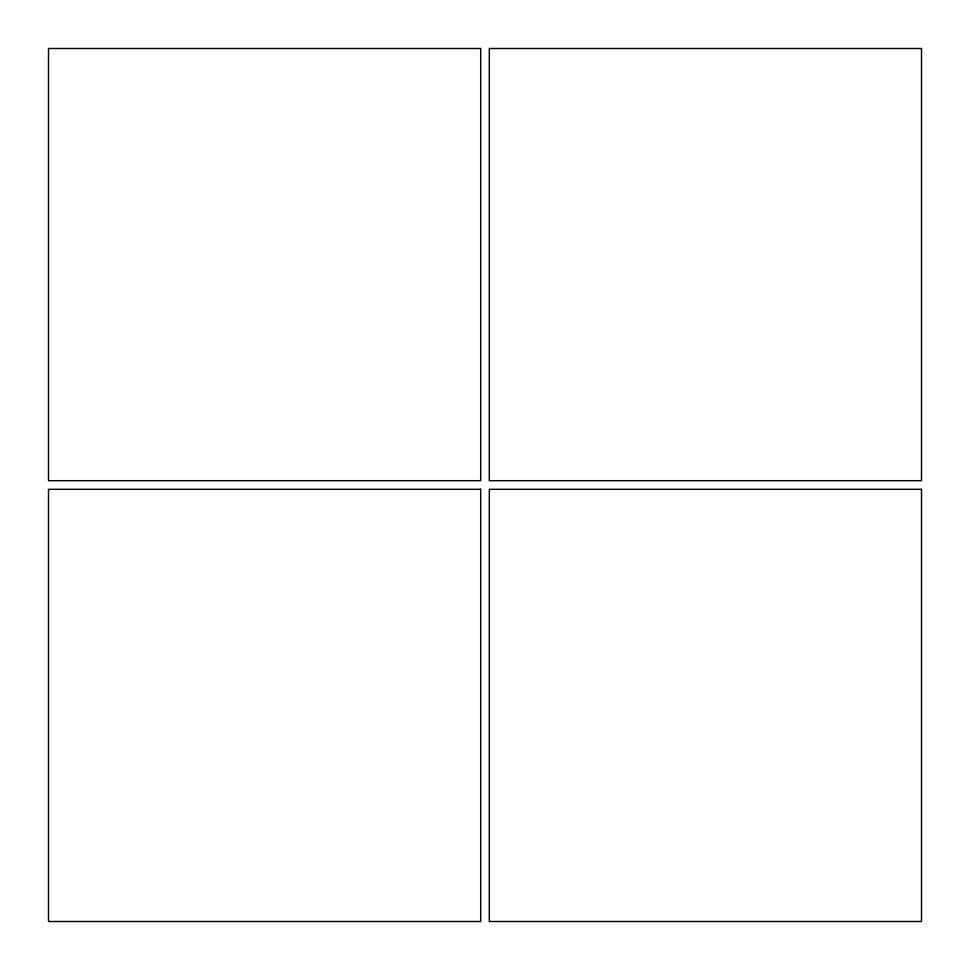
<?xml version="1.0" encoding="UTF-8"?>
<svg xmlns="http://www.w3.org/2000/svg" width="970" height="970" viewBox="0 0 970 970"><rect width="100%" height="100%" fill="white"/><g stroke="black" fill="none" stroke-linecap="round" stroke-linejoin="round"><path stroke-width="1.45" d="M480.683 48.5L48.5 48.5L48.5 480.683L480.683 480.683L480.683 48.5M921.5 48.5L489.316 48.5L489.316 480.683L921.5 480.683L921.5 48.5M480.683 489.316L48.5 489.316L48.5 921.5L480.683 921.5L480.683 489.316M921.5 489.316L489.316 489.316L489.316 921.5L921.5 921.5L921.5 489.316"/></g></svg>
